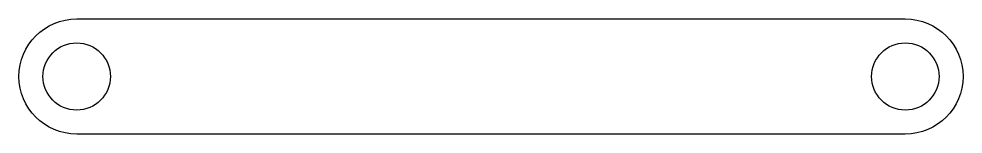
# Model space of a CAD drawing. Header units: millimetres. Extents: x -90 to -41, y -55.5 to -49.5.
import ezdxf

# ---------------------------------------------------------------- set-up
doc = ezdxf.new("R2010")
doc.units = ezdxf.units.MM
doc.layers.get('0').update_dxf_attribs({"linetype": 'CONTINUOUS'})

msp = doc.modelspace()

# ---------------------------------------------------------------- linework, layer by layer
msp.add_lwpolyline([(-87, -49.5), (-44, -49.5, -1), (-44, -55.5), (-87, -55.5, -1)], format="xyb", close=True)
for centre in [(-87, -52.5), (-44, -52.5)]:
    msp.add_circle(centre, 1.75)

doc.saveas('drawing.dxf')
